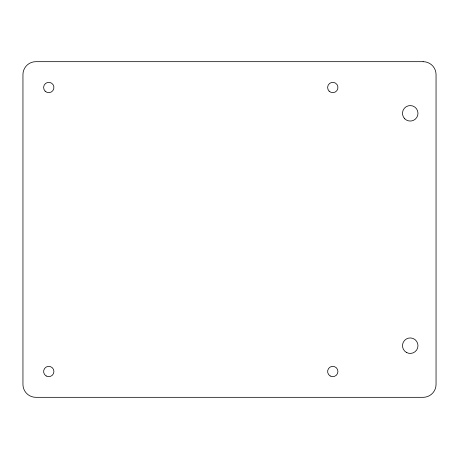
<?xml version="1.0" encoding="UTF-8"?>
<svg xmlns="http://www.w3.org/2000/svg" width="459" height="459" viewBox="0 0 459 459"><rect width="100%" height="100%" fill="white"/><g stroke="black" fill="none" stroke-linecap="round" stroke-linejoin="round"><path stroke-width="0.69" d="M423.141 61.678L35.859 61.678A12.909 12.909 0 0 0 22.95 74.587L22.95 384.412A12.909 12.909 0 0 0 35.859 397.322L423.141 397.322A12.909 12.909 0 0 0 436.05 384.412L436.05 74.587A12.909 12.909 0 0 0 423.141 61.678M404.752 118.795A7.746 7.746 0 0 0 417.713 115.318A7.746 7.746 0 0 0 408.229 105.834A7.746 7.746 0 0 0 404.752 118.795M406.358 352.392A7.746 7.746 0 0 0 417.977 345.684A7.746 7.746 0 0 0 406.358 338.977A7.746 7.746 0 0 0 406.358 352.392M330.193 375.973A5.164 5.164 0 0 0 337.939 371.503A5.164 5.164 0 0 0 330.193 367.034A5.164 5.164 0 0 0 330.193 375.973M46.187 375.973A5.164 5.164 0 0 0 53.932 371.503A5.164 5.164 0 0 0 46.187 367.034A5.164 5.164 0 0 0 46.187 375.973M329.126 91.146A5.164 5.164 0 0 0 337.761 88.834A5.164 5.164 0 0 0 331.438 82.511A5.164 5.164 0 0 0 329.126 91.146M45.12 91.146A5.164 5.164 0 0 0 53.755 88.834A5.164 5.164 0 0 0 47.432 82.511A5.164 5.164 0 0 0 45.12 91.146"/></g></svg>
